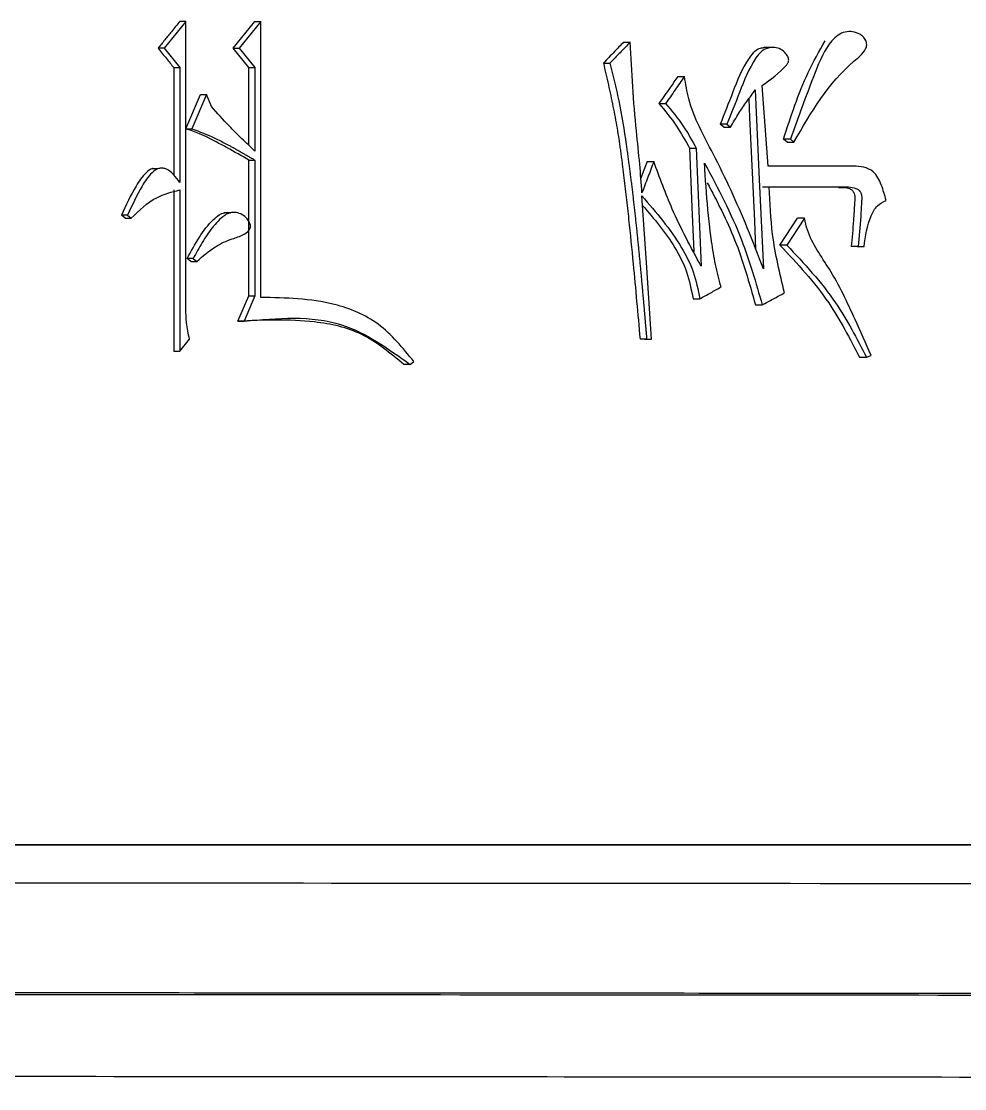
# Model space of a CAD drawing. Header units: millimetres. Extents: x 2271 to 4415, y 823 to 2339.
# Drawn here: x 3155.11 to 3161.95, y 1039.03 to 1046.77 of the extents above; entities that cross this region are included whole.
import ezdxf

# ---------------------------------------------------------------- set-up
doc = ezdxf.new("R2010")
doc.units = ezdxf.units.MM

msp = doc.modelspace()

# ---------------------------------------------------------------- linework, layer by layer
at = {"color": 7, "linetype": 'Continuous', "lineweight": 25}
for p, q in [((3156.3035, 1046.7728), (3156.1451, 1046.5781)), ((3156.3035, 1046.7728), (3156.2596, 1046.7728)), ((3156.3035, 1044.6851), (3156.3035, 1046.7728)), ((3156.6455, 1046.5781), (3156.803, 1046.7728)), ((3156.8477, 1046.7728), (3156.6899, 1046.5781)), ((3156.803, 1046.7728), (3156.8477, 1046.7728)), ((3156.8477, 1044.7716), (3156.8477, 1046.7728)), ((3156.1451, 1046.5781), (3156.1014, 1046.5781)), ((3156.1451, 1046.5781), (3156.2596, 1046.4375)), ((3156.6455, 1046.5781), (3156.6899, 1046.5781)), ((3156.7593, 1046.4375), (3156.6455, 1046.5781)), ((3156.6899, 1046.5781), (3156.8039, 1046.4375)), ((3159.4755, 1046.6214), (3159.5237, 1046.6214)), ((3160.5449, 1046.5827), (3160.4951, 1046.5827)), ((3159.3298, 1046.47), (3159.3777, 1046.47)), ((3156.2156, 1046.4375), (3156.2596, 1046.4375)), ((3156.2156, 1046.4375), (3156.2156, 1045.6608)), ((3156.2596, 1046.4375), (3156.2596, 1045.6046)), ((3156.7593, 1046.4375), (3156.8039, 1046.4375)), ((3156.7593, 1045.8743), (3156.7593, 1046.4375)), ((3156.8039, 1046.4375), (3156.8039, 1045.8317)), ((3159.8691, 1046.3726), (3159.9178, 1046.3726)), ((3156.3035, 1045.9941), (3156.4088, 1046.2428)), ((3156.453, 1046.2428), (3156.3475, 1045.994)), ((3156.4088, 1046.2428), (3156.453, 1046.2428)), ((3156.4881, 1046.1562), (3156.453, 1046.2428)), ((3160.5236, 1045.7236), (3160.481, 1046.3077)), ((3159.7324, 1046.1779), (3159.7809, 1046.1779)), ((3160.2253, 1046.0265), (3160.1763, 1046.0265)), ((3160.2018, 1046.0048), (3160.1763, 1046.0265)), ((3160.2018, 1046.0048), (3160.2509, 1046.0048)), ((3156.3035, 1045.994), (3156.3475, 1045.994)), ((3159.9545, 1045.8534), (3160.0033, 1045.8534)), ((3160.0033, 1045.8534), (3160.0375, 1044.9989)), ((3160.6851, 1045.9183), (3160.6355, 1045.9183)), ((3160.6609, 1045.8967), (3160.6355, 1045.9183)), ((3160.6609, 1045.8967), (3160.7106, 1045.8967)), ((3160.6851, 1045.9183), (3160.7106, 1045.8967)), ((3156.0995, 1045.7034), (3156.0555, 1045.7034)), ((3156.7593, 1045.7668), (3156.8039, 1045.7668)), ((3156.7593, 1044.7824), (3156.7593, 1045.7668)), ((3156.8039, 1045.7668), (3156.8039, 1044.7824)), ((3159.6468, 1045.7559), (3159.6952, 1045.7559)), ((3161.1432, 1045.7236), (3160.5236, 1045.7236)), ((3156.2156, 1045.5504), (3156.2157, 1044.3822)), ((3156.2596, 1045.5504), (3156.2596, 1044.3822)), ((3160.4826, 1045.5721), (3160.9999, 1045.5721)), ((3160.5321, 1045.5721), (3161.05, 1045.5721)), ((3160.9999, 1045.5721), (3161.05, 1045.5721)), ((3155.8808, 1045.3666), (3155.8374, 1045.3666)), ((3155.8638, 1045.3449), (3155.8374, 1045.3666)), ((3155.8638, 1045.3449), (3155.9073, 1045.3449)), ((3155.8808, 1045.3666), (3155.9073, 1045.3449)), ((3156.6228, 1045.384), (3156.578, 1045.384)), ((3160.61, 1045.1502), (3160.7372, 1045.3448)), ((3160.787, 1045.3448), (3160.6596, 1045.1503)), ((3160.787, 1045.3448), (3160.7372, 1045.3448)), ((3160.6596, 1045.1502), (3160.61, 1045.1502)), ((3161.177, 1045.1395), (3161.1267, 1045.1394)), ((3161.169, 1045.1394), (3161.1267, 1045.1394)), ((3161.169, 1045.1394), (3161.2193, 1045.1395)), ((3156.3386, 1045.0312), (3156.3123, 1045.0529)), ((3156.3563, 1045.0529), (3156.3826, 1045.0313)), ((3156.6805, 1044.5986), (3156.7593, 1044.7824)), ((3156.8039, 1044.7824), (3156.7251, 1044.5986)), ((3156.7593, 1044.7824), (3156.8039, 1044.7824)), ((3159.9801, 1044.7608), (3160.0289, 1044.7608)), ((3160.4317, 1044.7176), (3160.4811, 1044.7176)), ((3156.6805, 1044.5986), (3156.7251, 1044.5986)), ((3156.2596, 1044.3822), (3156.3299, 1044.4687)), ((3159.6438, 1044.4688), (3159.5955, 1044.4688)), ((3159.6297, 1044.4688), (3159.5955, 1044.4688)), ((3159.6297, 1044.4688), (3159.6781, 1044.4688)), ((3156.2157, 1044.3822), (3156.2596, 1044.3822)), ((3157.9296, 1044.2849), (3157.9557, 1044.3065)), ((3161.1858, 1044.3389), (3161.2362, 1044.3389)), ((3157.9296, 1044.2849), (3157.8835, 1044.2849))]:
    msp.add_line(p, q, dxfattribs=at)
at = {"color": 7, "linetype": 'Continuous', "lineweight": 25, "flags": 128}
for points in [[(3160.4299, 1046.2753), (3160.4597, 1045.6264), (3160.4895, 1044.9775)], [(3160.3836, 1046.2104), (3160.3897, 1046.0755), (3160.4081, 1045.6761), (3160.4241, 1045.3268), (3160.4336, 1045.1203)], [(3160.2253, 1046.0265), (3160.2381, 1046.0156), (3160.2509, 1046.0048)], [(3159.9545, 1045.8534), (3159.9716, 1045.4262), (3159.9845, 1045.1042)], [(3159.6468, 1045.7559), (3159.6118, 1045.6631), (3159.6013, 1045.6352)], [(3159.6781, 1044.4688), (3159.6438, 1044.988), (3159.6095, 1045.5072)], [(3156.3563, 1045.0529), (3156.34, 1045.0529), (3156.3261, 1045.0529), (3156.3123, 1045.0529)], [(3156.3386, 1045.0313), (3156.3549, 1045.0313), (3156.3688, 1045.0313), (3156.3826, 1045.0313)]]:
    msp.add_lwpolyline(points, dxfattribs=at)
at = {"color": 7, "linetype": 'Continuous', "lineweight": 25}
for points, knots in [([(3156.2596, 1046.7728), (3156.2393, 1046.7478), (3156.2028, 1046.7029), (3156.1501, 1046.638), (3156.1176, 1046.5981), (3156.1014, 1046.5781)], [0, 0, 0, 0, 0.384798, 0.692399, 1, 1, 1, 1]), ([(3160.6355, 1045.9183), (3160.6889, 1046.0834), (3160.7697, 1046.3331), (3160.8946, 1046.5563), (3160.9369, 1046.6319)], [0, 0, 0, 0, 0.6614, 1, 1, 1, 1]), ([(3160.7106, 1045.8967), (3160.836, 1046.1124), (3160.9828, 1046.3651), (3161.2148, 1046.5381), (3161.2369, 1046.5873), (3161.2395, 1046.6035), (3161.2374, 1046.6196), (3161.2299, 1046.6402), (3161.2144, 1046.6623), (3161.1823, 1046.6858), (3161.1373, 1046.6999), (3161.0816, 1046.6994), (3161.029, 1046.6754), (3160.9402, 1046.5885), (3160.8308, 1046.3224), (3160.7431, 1046.0792), (3160.6851, 1045.9183)], [0, 0, 0, 0, 0.369973, 0.433396, 0.441379, 0.448953, 0.456564, 0.46449, 0.480827, 0.49655, 0.526966, 0.55702, 0.587567, 0.618801, 0.747888, 1, 1, 1, 1]), ([(3156.1014, 1046.5781), (3156.1115, 1046.5656), (3156.1318, 1046.5406), (3156.1699, 1046.4938), (3156.1979, 1046.4594), (3156.2156, 1046.4375)], [0, 0, 0, 0, 0.266401, 0.532803, 1, 1, 1, 1]), ([(3159.4755, 1046.6214), (3159.4537, 1046.5987), (3159.4185, 1046.5622), (3159.3699, 1046.5117), (3159.3432, 1046.4839), (3159.3298, 1046.47)], [0, 0, 0, 0, 0.449138, 0.724569, 1, 1, 1, 1]), ([(3159.5237, 1046.6214), (3159.4994, 1046.5962), (3159.4507, 1046.5457), (3159.4021, 1046.4952), (3159.3777, 1046.47)], [0, 0, 0, 0, 0.5, 1, 1, 1, 1]), ([(3159.6095, 1045.5289), (3159.6046, 1045.5981), (3159.5942, 1045.7477), (3159.5526, 1046.1104), (3159.5359, 1046.4062), (3159.5237, 1046.6214)], [0, 0, 0, 0, 0.189811, 0.410522, 1, 1, 1, 1]), ([(3160.4953, 1046.5801), (3160.486, 1046.5796), (3160.4619, 1046.5784), (3160.4215, 1046.5545), (3160.3424, 1046.4527), (3160.2707, 1046.2652), (3160.2063, 1046.1024), (3160.1763, 1046.0265)], [0, 0, 0, 0, 0.046767, 0.120081, 0.219008, 0.636057, 1, 1, 1, 1]), ([(3160.481, 1046.3077), (3160.5431, 1046.3517), (3160.6105, 1046.3993), (3160.6674, 1046.4689), (3160.6732, 1046.4839), (3160.6736, 1046.4988), (3160.6673, 1046.5181), (3160.6492, 1046.5446), (3160.6174, 1046.5728), (3160.569, 1046.5868), (3160.5202, 1046.5812), (3160.4711, 1046.5556), (3160.3925, 1046.4529), (3160.3204, 1046.2667), (3160.2558, 1046.1035), (3160.2253, 1046.0265)], [0, 0, 0, 0, 0.213502, 0.231462, 0.243028, 0.25469, 0.268683, 0.294821, 0.340397, 0.384399, 0.438731, 0.48193, 0.539954, 0.7829, 1, 1, 1, 1]), ([(3159.3298, 1046.47), (3159.3419, 1046.4178), (3159.3661, 1046.3135), (3159.3945, 1046.1826), (3159.4202, 1046.0509), (3159.4346, 1045.9648), (3159.4455, 1045.8917), (3159.4493, 1045.865), (3159.4539, 1045.8317), (3159.4584, 1045.7984), (3159.4628, 1045.7651), (3159.4688, 1045.7184), (3159.4796, 1045.6316), (3159.4954, 1045.4979), (3159.5191, 1045.2839), (3159.5536, 1044.9409), (3159.5793, 1044.6512), (3159.5955, 1044.4688)], [0, 0, 0, 0, 0.079845, 0.159695, 0.199619, 0.27948, 0.28946, 0.309422, 0.319402, 0.339364, 0.359325, 0.369306, 0.409228, 0.489074, 0.56892, 0.728614, 1, 1, 1, 1]), ([(3159.3777, 1046.47), (3159.3841, 1046.444), (3159.3937, 1046.405), (3159.4047, 1046.3595), (3159.4124, 1046.327), (3159.4184, 1046.3009), (3159.4288, 1046.2552), (3159.4584, 1046.1176), (3159.4817, 1045.9714), (3159.5007, 1045.8382), (3159.5063, 1045.7983), (3159.5108, 1045.765), (3159.5153, 1045.7316), (3159.5188, 1045.705), (3159.5232, 1045.6716), (3159.5266, 1045.6449), (3159.5308, 1045.6116), (3159.5341, 1045.5849), (3159.5381, 1045.5515), (3159.5421, 1045.5181), (3159.5461, 1045.4846), (3159.5499, 1045.4512), (3159.553, 1045.4245), (3159.5567, 1045.391), (3159.5596, 1045.3643), (3159.5633, 1045.3308), (3159.5669, 1045.2973), (3159.5704, 1045.2639), (3159.5739, 1045.2304), (3159.5766, 1045.2036), (3159.58, 1045.1701), (3159.5827, 1045.1433), (3159.586, 1045.1098), (3159.5893, 1045.0763), (3159.5925, 1045.0428), (3159.5957, 1045.0093), (3159.5982, 1044.9825), (3159.6013, 1044.9489), (3159.6038, 1044.9221), (3159.6069, 1044.8886), (3159.6093, 1044.8618), (3159.6115, 1044.8383), (3159.613, 1044.8215), (3159.6145, 1044.8047), (3159.616, 1044.788), (3159.6175, 1044.7712), (3159.6187, 1044.7578), (3159.6201, 1044.741), (3159.6213, 1044.7276), (3159.6228, 1044.7108), (3159.6243, 1044.694), (3159.6257, 1044.6773), (3159.6272, 1044.6605), (3159.6284, 1044.6471), (3159.6298, 1044.6303), (3159.631, 1044.6169), (3159.6322, 1044.6035), (3159.633, 1044.5934), (3159.6339, 1044.5833), (3159.6346, 1044.575), (3159.6354, 1044.5666), (3159.6361, 1044.5582), (3159.6368, 1044.5498), (3159.6375, 1044.5414), (3159.6381, 1044.5347), (3159.6388, 1044.5263), (3159.6394, 1044.5196), (3159.6401, 1044.5112), (3159.6409, 1044.5028), (3159.6416, 1044.4944), (3159.6423, 1044.4862), (3159.643, 1044.4782), (3159.6435, 1044.4719), (3159.6438, 1044.4688)], [0, 0, 0, 0, 0.039919, 0.059879, 0.069858, 0.089818, 0.099798, 0.139719, 0.299508, 0.319468, 0.339427, 0.359387, 0.369367, 0.389326, 0.399306, 0.419265, 0.429245, 0.449205, 0.459184, 0.479144, 0.499103, 0.509083, 0.529043, 0.539022, 0.558982, 0.568962, 0.588921, 0.608881, 0.61886, 0.63882, 0.648799, 0.668759, 0.678739, 0.698698, 0.718658, 0.728637, 0.748597, 0.758577, 0.778536, 0.788516, 0.808475, 0.818455, 0.823445, 0.833425, 0.843404, 0.848394, 0.858374, 0.863364, 0.873344, 0.878333, 0.888313, 0.898293, 0.903283, 0.913263, 0.918252, 0.928232, 0.933222, 0.938212, 0.943202, 0.948192, 0.950687, 0.955676, 0.960666, 0.963161, 0.968151, 0.970646, 0.975636, 0.978131, 0.983121, 0.988111, 0.990605, 0.995303, 1, 1, 1, 1]), ([(3159.8691, 1046.3726), (3159.8507, 1046.3463), (3159.8187, 1046.3008), (3159.7731, 1046.2359), (3159.746, 1046.1972), (3159.7324, 1046.1779)], [0, 0, 0, 0, 0.404436, 0.702218, 1, 1, 1, 1]), ([(3159.9178, 1046.3726), (3159.895, 1046.3401), (3159.8494, 1046.2752), (3159.8037, 1046.2103), (3159.7809, 1046.1779)], [0, 0, 0, 0, 0.5, 1, 1, 1, 1]), ([(3160.4895, 1044.9775), (3160.4513, 1045.0771), (3160.3419, 1045.3622), (3160.1566, 1045.7682), (3159.9588, 1046.1165), (3159.9265, 1046.3183), (3159.9178, 1046.3726)], [0, 0, 0, 0, 0.2109888, 0.6039309, 0.8934821, 1, 1, 1, 1]), ([(3160.2509, 1046.0048), (3160.271, 1046.0395), (3160.3083, 1046.1041), (3160.3704, 1046.1923), (3160.4101, 1046.2476), (3160.4299, 1046.2753)], [0, 0, 0, 0, 0.3670274, 0.6834212, 1, 1, 1, 1]), ([(3159.7324, 1046.1779), (3159.7767, 1046.1243), (3159.8596, 1046.0239), (3159.9244, 1045.9076), (3159.9545, 1045.8534)], [0, 0, 0, 0, 0.534152, 1, 1, 1, 1]), ([(3159.7809, 1046.1779), (3159.8252, 1046.1243), (3159.9082, 1046.024), (3159.9731, 1045.9076), (3160.0033, 1045.8534)], [0, 0, 0, 0, 0.534115, 1, 1, 1, 1]), ([(3156.8039, 1045.8317), (3156.7723, 1045.8617), (3156.7092, 1045.9216), (3156.6016, 1046.027), (3156.5303, 1046.1082), (3156.4881, 1046.1562)], [0, 0, 0, 0, 0.28957, 0.579171, 1, 1, 1, 1]), ([(3156.7593, 1045.7668), (3156.7073, 1045.797), (3156.6423, 1045.8348), (3156.5235, 1045.8991), (3156.4258, 1045.9513), (3156.3366, 1045.9824), (3156.3035, 1045.994)], [0, 0, 0, 0, 0.3520687, 0.4400852, 0.7922934, 1, 1, 1, 1]), ([(3156.3475, 1045.994), (3156.4034, 1045.9727), (3156.4871, 1045.9409), (3156.5703, 1045.8973), (3156.6035, 1045.8798), (3156.6167, 1045.8727), (3156.6299, 1045.8656), (3156.6414, 1045.8593), (3156.6496, 1045.8548), (3156.6562, 1045.8511), (3156.6628, 1045.8475), (3156.6693, 1045.8438), (3156.6759, 1045.8402), (3156.6841, 1045.8356), (3156.6906, 1045.8319), (3156.6971, 1045.8282), (3156.7037, 1045.8245), (3156.7102, 1045.8208), (3156.7184, 1045.8161), (3156.7249, 1045.8124), (3156.733, 1045.8077), (3156.7395, 1045.804), (3156.7461, 1045.8003), (3156.7526, 1045.7965), (3156.7591, 1045.7928), (3156.7672, 1045.7881), (3156.7737, 1045.7843), (3156.7818, 1045.7796), (3156.7883, 1045.7758), (3156.7962, 1045.7713), (3156.8009, 1045.7686), (3156.8039, 1045.7668)], [0, 0, 0, 0, 0.353012, 0.528911, 0.550896, 0.572881, 0.61685, 0.638835, 0.649827, 0.671812, 0.682805, 0.693797, 0.715782, 0.726774, 0.748759, 0.759751, 0.770744, 0.792728, 0.803721, 0.825706, 0.836698, 0.858683, 0.869675, 0.880667, 0.902652, 0.913645, 0.935629, 0.946622, 0.968606, 0.979599, 1, 1, 1, 1]), ([(3156.0639, 1045.7056), (3156.0629, 1045.7055), (3156.0441, 1045.7032), (3155.9972, 1045.6603), (3155.9183, 1045.5509), (3155.8695, 1045.4398), (3155.8374, 1045.3666)], [0, 0, 0, 0, 0.007364, 0.146944, 0.437347, 1, 1, 1, 1]), ([(3156.2596, 1045.6046), (3156.2453, 1045.6248), (3156.2172, 1045.6645), (3156.1713, 1045.7013), (3156.1314, 1045.7104), (3156.095, 1045.7056), (3156.0403, 1045.6631), (3155.9622, 1045.5491), (3155.9131, 1045.4391), (3155.8808, 1045.3666)], [0, 0, 0, 0, 0.120818, 0.238007, 0.284295, 0.33086, 0.424999, 0.620775, 1, 1, 1, 1]), ([(3159.6952, 1045.7559), (3159.6809, 1045.7181), (3159.6523, 1045.6424), (3159.6238, 1045.5667), (3159.6095, 1045.5289)], [0, 0, 0, 0, 0.5, 1, 1, 1, 1]), ([(3160.0375, 1044.9989), (3159.9645, 1045.1346), (3159.834, 1045.3773), (3159.7377, 1045.64), (3159.6952, 1045.7559)], [0, 0, 0, 0, 0.558985, 1, 1, 1, 1]), ([(3160.0631, 1045.7452), (3160.1595, 1045.5637), (3160.3321, 1045.2385), (3160.4354, 1044.8772), (3160.4811, 1044.7176)], [0, 0, 0, 0, 0.558287, 1, 1, 1, 1]), ([(3160.1827, 1044.8474), (3160.1687, 1044.9015), (3160.1477, 1044.9826), (3160.127, 1045.093), (3160.1178, 1045.1519), (3160.1127, 1045.1867), (3160.1114, 1045.1954), (3160.1102, 1045.2041), (3160.109, 1045.2128), (3160.1076, 1045.2232), (3160.1062, 1045.2337), (3160.1048, 1045.2442), (3160.1037, 1045.2529), (3160.1022, 1045.2651), (3160.0978, 1045.3018), (3160.0819, 1045.4487), (3160.0718, 1045.6038), (3160.064, 1045.7308), (3160.0631, 1045.7452)], [0, 0, 0, 0, 0.185843, 0.278745, 0.371654, 0.383266, 0.394877, 0.400683, 0.412294, 0.423905, 0.435517, 0.447128, 0.458739, 0.464545, 0.487768, 0.580663, 0.952366, 1, 1, 1, 1]), ([(3161.3799, 1045.4748), (3161.3694, 1045.5123), (3161.3485, 1045.5863), (3161.2992, 1045.6841), (3161.2177, 1045.7198), (3161.1679, 1045.7223), (3161.1432, 1045.7236)], [0, 0, 0, 0, 0.292586, 0.576009, 0.788989, 1, 1, 1, 1]), ([(3155.9073, 1045.3449), (3155.9655, 1045.402), (3156.0686, 1045.5029), (3156.2017, 1045.5361), (3156.2596, 1045.5504)], [0, 0, 0, 0, 0.565391, 1, 1, 1, 1]), ([(3160.083, 1045.6022), (3160.1538, 1045.467), (3160.3, 1045.1877), (3160.3868, 1044.8776), (3160.4317, 1044.7176)], [0, 0, 0, 0, 0.4841503, 1, 1, 1, 1]), ([(3160.6427, 1044.8041), (3160.6089, 1044.9445), (3160.5484, 1045.1962), (3160.5371, 1045.4568), (3160.5321, 1045.5721)], [0, 0, 0, 0, 0.5575045, 1, 1, 1, 1]), ([(3161.0351, 1045.5686), (3161.0617, 1045.5697), (3161.0951, 1045.5711), (3161.1315, 1045.5514), (3161.1446, 1045.5345), (3161.1527, 1045.5121), (3161.1525, 1045.4853), (3161.1486, 1045.4243), (3161.142, 1045.3082), (3161.1325, 1045.2031), (3161.1267, 1045.1394)], [0, 0, 0, 0, 0.169449, 0.212676, 0.256423, 0.294115, 0.346559, 0.405106, 0.639507, 1, 1, 1, 1]), ([(3161.05, 1045.5721), (3161.0878, 1045.5739), (3161.1334, 1045.576), (3161.1825, 1045.5515), (3161.1982, 1045.5296), (3161.2042, 1045.5015), (3161.1991, 1045.4441), (3161.1948, 1045.3232), (3161.1841, 1045.2123), (3161.177, 1045.1395)], [0, 0, 0, 0, 0.223755, 0.270136, 0.317505, 0.366522, 0.417299, 0.617412, 1, 1, 1, 1]), ([(3159.6095, 1045.5072), (3159.7116, 1045.3883), (3159.855, 1045.2215), (3159.9899, 1044.9592), (3160.0159, 1044.8272), (3160.0289, 1044.7608)], [0, 0, 0, 0, 0.552374, 0.77511, 1, 1, 1, 1]), ([(3161.2193, 1045.1395), (3161.2303, 1045.216), (3161.2454, 1045.3218), (3161.3101, 1045.441), (3161.357, 1045.4637), (3161.3799, 1045.4748)], [0, 0, 0, 0, 0.572733, 0.791395, 1, 1, 1, 1]), ([(3156.3123, 1045.0529), (3156.3405, 1045.1054), (3156.3952, 1045.2071), (3156.4761, 1045.3124), (3156.5413, 1045.3691), (3156.5826, 1045.3875), (3156.6127, 1045.3899), (3156.6273, 1045.3848), (3156.629, 1045.3842)], [0, 0, 0, 0, 0.3605772, 0.6979121, 0.8106017, 0.8991884, 0.9881208, 1, 1, 1, 1]), ([(3156.3826, 1045.0313), (3156.4258, 1045.0698), (3156.5039, 1045.1396), (3156.624, 1045.1937), (3156.7095, 1045.2169), (3156.7515, 1045.246), (3156.7666, 1045.2665), (3156.7716, 1045.2803), (3156.7715, 1045.2961), (3156.7645, 1045.3177), (3156.7452, 1045.3458), (3156.7125, 1045.3738), (3156.6684, 1045.3886), (3156.6233, 1045.3879), (3156.5597, 1045.3535), (3156.4926, 1045.2779), (3156.4188, 1045.1703), (3156.3774, 1045.0925), (3156.3563, 1045.0529)], [0, 0, 0, 0, 0.156027, 0.282026, 0.363634, 0.404884, 0.41922, 0.430594, 0.442017, 0.458331, 0.488158, 0.530974, 0.573109, 0.616801, 0.655305, 0.770242, 0.882988, 1, 1, 1, 1]), ([(3159.6141, 1045.438), (3159.697, 1045.3407), (3159.8209, 1045.1954), (3159.941, 1044.959), (3159.967, 1044.8271), (3159.9801, 1044.7608)], [0, 0, 0, 0, 0.501488, 0.749519, 1, 1, 1, 1]), ([(3161.2701, 1044.3498), (3161.2317, 1044.4373), (3161.1382, 1044.6507), (3160.9936, 1044.9592), (3160.8266, 1045.1787), (3160.7938, 1045.3162), (3160.787, 1045.3448)], [0, 0, 0, 0, 0.257127, 0.627551, 0.922763, 1, 1, 1, 1]), ([(3160.61, 1045.1502), (3160.7347, 1045.017), (3160.9595, 1044.7767), (3161.1161, 1044.4738), (3161.1858, 1044.3389)], [0, 0, 0, 0, 0.554524, 1, 1, 1, 1]), ([(3160.6596, 1045.1502), (3160.7845, 1045.017), (3161.0095, 1044.7768), (3161.1663, 1044.4739), (3161.2362, 1044.3389)], [0, 0, 0, 0, 0.554583, 1, 1, 1, 1]), ([(3161.177, 1045.1395), (3161.1818, 1045.1395), (3161.1897, 1045.1395), (3161.2007, 1045.1395), (3161.21, 1045.1395), (3161.2162, 1045.1395), (3161.2193, 1045.1395)], [0, 0, 0, 0, 0.34, 0.56, 0.78, 1, 1, 1, 1]), ([(3160.0289, 1044.7608), (3160.0421, 1044.7683), (3160.0685, 1044.7831), (3160.1198, 1044.8119), (3160.1578, 1044.8334), (3160.1827, 1044.8474)], [0, 0, 0, 0, 0.257188, 0.514375, 1, 1, 1, 1]), ([(3157.9557, 1044.3065), (3157.8752, 1044.4053), (3157.7169, 1044.5995), (3157.3202, 1044.7619), (3157.0266, 1044.7679), (3156.8477, 1044.7716)], [0, 0, 0, 0, 0.287817, 0.565935, 1, 1, 1, 1]), ([(3156.3299, 1044.4687), (3156.3212, 1044.5085), (3156.3055, 1044.5796), (3156.3042, 1044.6528), (3156.3035, 1044.6851)], [0, 0, 0, 0, 0.558835, 1, 1, 1, 1]), ([(3157.8835, 1044.2849), (3157.7861, 1044.3666), (3157.5935, 1044.5281), (3157.1686, 1044.6198), (3156.8657, 1044.6066), (3156.6805, 1044.5986)], [0, 0, 0, 0, 0.284866, 0.563033, 1, 1, 1, 1]), ([(3156.7251, 1044.5986), (3156.9681, 1044.6212), (3157.4045, 1044.6618), (3157.7684, 1044.4006), (3157.9296, 1044.2849)], [0, 0, 0, 0, 0.55707, 1, 1, 1, 1]), ([(3159.6438, 1044.4688), (3159.6477, 1044.4688), (3159.6541, 1044.4688), (3159.663, 1044.4688), (3159.6705, 1044.4688), (3159.6756, 1044.4688), (3159.6781, 1044.4688)], [0, 0, 0, 0, 0.34, 0.56, 0.78, 1, 1, 1, 1]), ([(3161.2362, 1044.339), (3161.2391, 1044.3399), (3161.2461, 1044.3421), (3161.2574, 1044.3457), (3161.2659, 1044.3484), (3161.2701, 1044.3498)], [0, 0, 0, 0, 0.253292, 0.626617, 1, 1, 1, 1]), ([(3175.4043, 1040.8037), (3174.6671, 1040.8037), (3173.0131, 1040.8036), (3169.1634, 1040.8036), (3164.9237, 1040.8036), (3159.323, 1040.8035), (3153.4711, 1040.8035), (3147.3397, 1040.8034), (3140.9444, 1040.8033), (3136.9505, 1040.8033), (3134.2463, 1040.8032)], [0, 0, 0, 0, 0.067523, 0.151508, 0.319648, 0.403633, 0.571771, 0.739907, 0.823891, 1, 1, 1, 1]), ([(3134.3545, 1040.8033), (3135.0008, 1040.8033), (3138.2361, 1040.8033), (3143.9881, 1040.8034), (3150.1877, 1040.8035), (3156.1971, 1040.8035), (3160.8366, 1040.8036), (3166.3738, 1040.8036), (3170.5822, 1040.8036), (3175.5166, 1040.8037), (3180.1143, 1040.8037), (3184.2094, 1040.8037), (3187.891, 1040.8038), (3190.4995, 1040.8038), (3193.3096, 1040.8039), (3195.18, 1040.804), (3197.2082, 1040.8041), (3197.9645, 1040.8041), (3198.4932, 1040.8042)], [0, 0, 0, 0, 0.020124, 0.100733, 0.181328, 0.221587, 0.302184, 0.342442, 0.423039, 0.463298, 0.543894, 0.624491, 0.664749, 0.745346, 0.785604, 0.8662, 0.906458, 1, 1, 1, 1]), ([(3109.1773, 1040.5325), (3111.572, 1040.5332), (3116.3773, 1040.5345), (3123.7014, 1040.5353), (3129.6457, 1040.5353), (3134.1777, 1040.5347), (3137.3107, 1040.5342), (3140.4269, 1040.5334), (3143.5207, 1040.5325), (3146.5861, 1040.5314), (3149.6176, 1040.5301), (3153.8716, 1040.528), (3159.412, 1040.5247), (3166.156, 1040.5195), (3172.8835, 1040.5128), (3178.6045, 1040.5054), (3183.325, 1040.4978), (3187.1278, 1040.4904), (3190.5619, 1040.4821), (3193.5203, 1040.4731), (3195.9738, 1040.4634), (3197.0193, 1040.4565), (3197.5511, 1040.4531)], [0, 0, 0, 0, 0.060834, 0.1220737, 0.183719, 0.2102711, 0.2368979, 0.2635992, 0.2903751, 0.3172255, 0.3441506, 0.3711502, 0.4324096, 0.4986217, 0.5697855, 0.6458999, 0.6994123, 0.7551267, 0.8130428, 0.8731605, 0.9354796, 1, 1, 1, 1]), ([(3198.3072, 1039.6539), (3197.8074, 1039.6572), (3196.8216, 1039.6637), (3194.541, 1039.673), (3191.7803, 1039.6816), (3188.5519, 1039.6897), (3184.9412, 1039.697), (3180.3952, 1039.7047), (3174.7921, 1039.7124), (3168.0734, 1039.7196), (3161.1707, 1039.7254), (3154.2413, 1039.7298), (3147.4172, 1039.7331), (3140.8072, 1039.7353), (3134.4973, 1039.7367), (3127.9754, 1039.7373), (3121.3932, 1039.7371), (3114.9147, 1039.7361), (3110.9088, 1039.735), (3109.0365, 1039.7345)], [0, 0, 0, 0, 0.060587, 0.1195299, 0.1768287, 0.2324833, 0.2864935, 0.3388593, 0.4142998, 0.4860434, 0.5540892, 0.6184368, 0.6790855, 0.7360349, 0.7892846, 0.838834, 0.8991333, 0.9528558, 1, 1, 1, 1]), ([(3198.8439, 1039.64), (3198.1191, 1039.6445), (3196.6693, 1039.6536), (3192.879, 1039.6665), (3187.9809, 1039.6786), (3181.9403, 1039.6896), (3174.8923, 1039.6993), (3166.9494, 1039.7076), (3158.2498, 1039.7143), (3148.9424, 1039.7193), (3139.1853, 1039.7226), (3129.1514, 1039.724), (3118.9911, 1039.7237), (3112.303, 1039.7219), (3108.9589, 1039.721)], [0, 0, 0, 0, 0.083333, 0.166667, 0.25, 0.333334, 0.416667, 0.5, 0.583334, 0.666667, 0.75, 0.833334, 0.916667, 1, 1, 1, 1]), ([(3108.8283, 1039.1323), (3111.853, 1039.1331), (3117.8895, 1039.1348), (3127.0426, 1039.1351), (3136.0846, 1039.1338), (3144.9119, 1039.1308), (3153.4041, 1039.1262), (3160.2486, 1039.121), (3165.7057, 1039.1159), (3170.0585, 1039.1112), (3174.5163, 1039.1057), (3178.9949, 1039.0991), (3183.1288, 1039.0919), (3186.8692, 1039.0841), (3190.1875, 1039.076), (3193.2228, 1039.0669), (3195.8749, 1039.057), (3198.1099, 1039.0463), (3199.0878, 1039.0388), (3199.5869, 1039.035)], [0, 0, 0, 0, 0.0746907, 0.1490623, 0.2231148, 0.2968479, 0.3702616, 0.4433557, 0.4832428, 0.5266364, 0.5735359, 0.623941, 0.6778511, 0.7254581, 0.7754993, 0.8279744, 0.882883, 0.940225, 1, 1, 1, 1])]:
    msp.add_open_spline(points, degree=3, knots=knots, dxfattribs=at)
msp.add_open_spline([(3160.4811, 1044.7176), (3160.508, 1044.732), (3160.5619, 1044.7609), (3160.6157, 1044.7897), (3160.6427, 1044.8041)], degree=3, dxfattribs=at)

doc.saveas('drawing.dxf')
